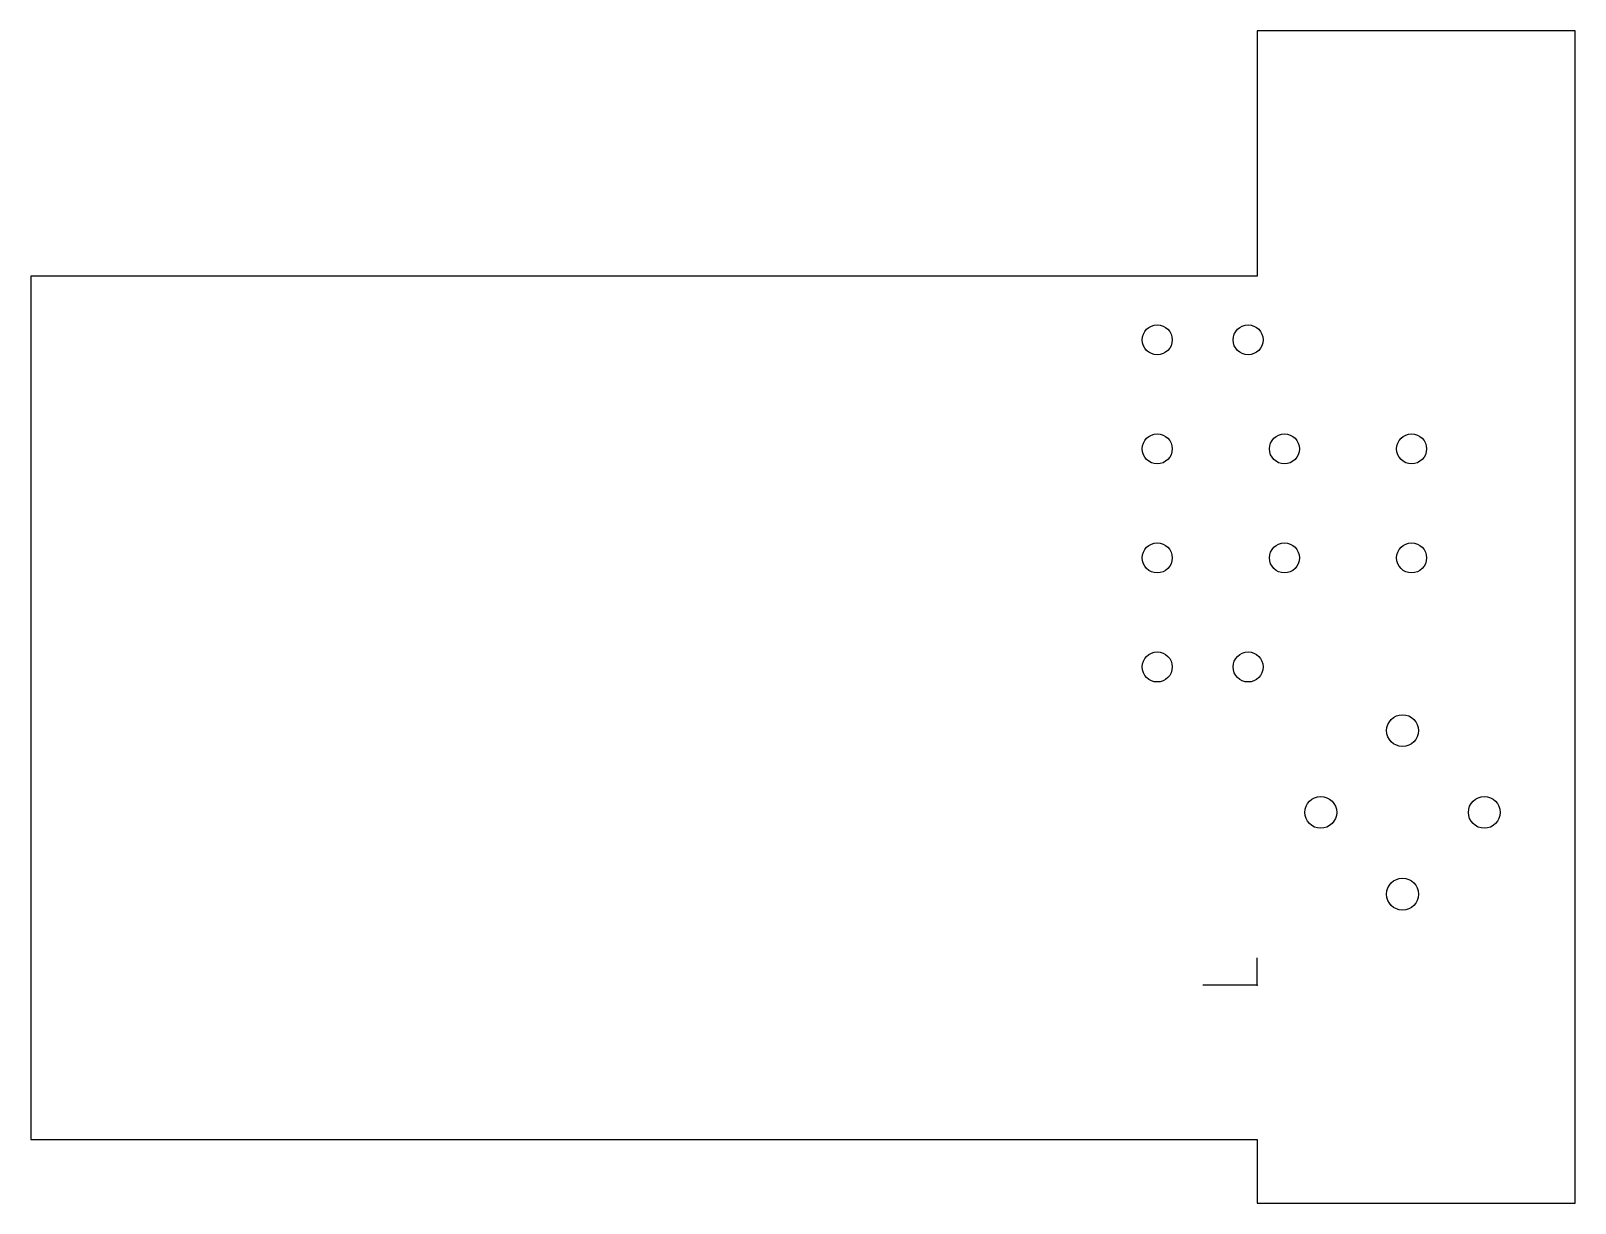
# Model space of a CAD drawing. Header units: millimetres. Extents: x -135 to 35, y -24 to 105.
import ezdxf

# ---------------------------------------------------------------- set-up
doc = ezdxf.new("R2010")
doc.units = ezdxf.units.MM
doc.header["$PDSIZE"] = -1

msp = doc.modelspace()

# ---------------------------------------------------------------- linework, layer by layer
at = {"color": 7, "linetype": 'Continuous', "lineweight": 25}
for p, q in [((35, 105), (0, 105)), ((0, 105), (0, 78)), ((35, -24), (35, 105)), ((-135, 78), (-135, -17)), ((0, 78), (-135, 78)), ((-135, -17), (0, -17)), ((0, -17), (0, -24)), ((0, -24), (35, -24))]:
    msp.add_line(p, q, dxfattribs=at)
at = {"color": 7, "linetype": 'Continuous'}
for q in [(0, 2.99), (-5.98, 0)]:
    msp.add_line((0, 0), q, dxfattribs=at)
at = {"color": 7, "linetype": 'Continuous', "lineweight": 25}
for centre, radius in [((-11, 71), 1.65), ((-1, 71), 1.65), ((-11, 59), 1.65), ((3, 59), 1.65), ((17, 59), 1.65), ((-11, 47), 1.65), ((3, 47), 1.65), ((17, 47), 1.65), ((-11, 35), 1.65), ((-1, 35), 1.65), ((16, 28), 1.75), ((7, 19), 1.75), ((25, 19), 1.75), ((16, 10), 1.75)]:
    msp.add_circle(centre, radius, dxfattribs=at)
at = {"color": 7, "linetype": 'Continuous'}
msp.add_point((0, 0), dxfattribs=at)

doc.saveas('drawing.dxf')
